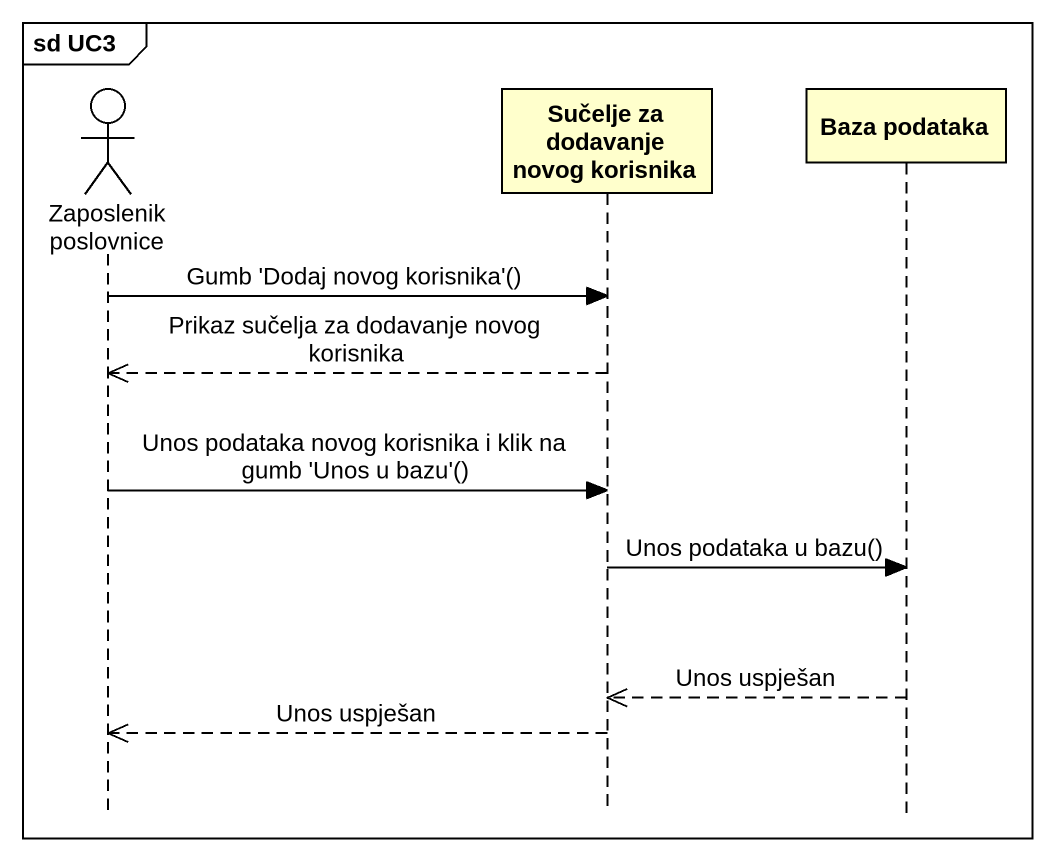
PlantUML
@startuml
mainframe sd UC3
hide footbox
actor "Zaposlenik poslovnice" as Zaposlenik_poslovnice
participant "Sučelje za dodavanje novog korisnika" as Sučelje_za_dodavanje_novog
participant "Baza podataka" as Baza_podataka

Zaposlenik_poslovnice -> Sučelje_za_dodavanje_novog : Gumb 'Dodaj novog korisnika'()
Sučelje_za_dodavanje_novog -->> Zaposlenik_poslovnice : Prikaz sučelja za dodavanje novog korisnika
Zaposlenik_poslovnice -> Sučelje_za_dodavanje_novog : Unos podataka novog korisnika i klik na gumb 'Unos u bazu'()
Sučelje_za_dodavanje_novog -> Baza_podataka : Unos podataka u bazu()
Baza_podataka -->> Sučelje_za_dodavanje_novog : Unos uspješan
Sučelje_za_dodavanje_novog -->> Zaposlenik_poslovnice : Unos uspješan
@enduml
